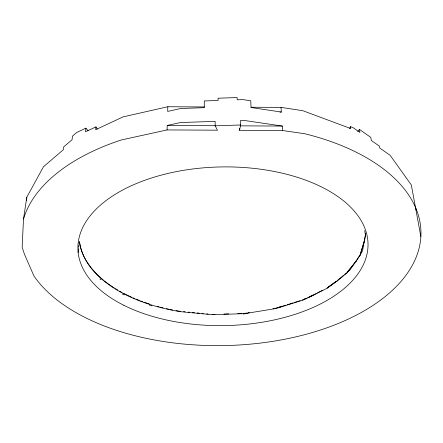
<?xml version="1.0" encoding="UTF-8"?>
<svg xmlns="http://www.w3.org/2000/svg" width="443" height="443" viewBox="0 0 443 443"><rect width="100%" height="100%" fill="white"/><g stroke="black" fill="none" stroke-linecap="round" stroke-linejoin="round"><path stroke-width="0.66" d="M359.794 255.65L362.568 250.721L365.442 234.984L364.595 240.361L360.07 255.223L355.64 261.968L346.775 273.076L337.018 281.128L327.189 288.199L310.698 296.616L302.818 300.155L278.924 307.636L274.992 308.693L244.647 313.644L212.191 314.702L180.179 311.639L180.185 311.335A143.637 80.321 -0.9 0 1 176.054 310.626M167.061 129.937L167.21 125.463L180.39 122.556L215.137 121.365L215.182 125.84L217.447 130.187L167.061 129.937L121.343 139.966A200.031 110.628 -0.8 0 0 23.501 219.097L22.15 247.249L24.376 254.038L33.95 276.017A200.031 110.628 -0.8 0 0 357.329 314.619A200.031 110.628 -0.8 0 0 304.867 133.769L282.634 130.519L239.53 130.303L239.469 128.387M204.505 106.957L167.836 106.746L167.681 111.426L180.7 108.496L204.278 107.677L204.278 100.96L218.083 100.478L218.056 98.219L237.138 97.554L237.204 99.813L243.035 99.609L250.755 100.788L251.043 107.499L281.344 112.062L281.017 107.394L250.954 107.223M365.403 235.765L365.442 234.984M26.608 200.563L26.779 197.285L43.447 166.789L63.299 149.767L63.642 146.971L72.059 139.733L72.48 136.128L76.705 132.474L85.892 128.143L88.102 130.707M85.892 128.143L85.505 131.765L95.948 126.864L95.671 129.688L123.043 116.891L167.836 106.746M78.112 252.571L78.516 248.617M78.649 247.299L78.854 245.322M79.053 243.345L79.186 242.028M23.501 219.097L26.779 197.285M365.541 234.353L365.741 233.09M239.53 130.303L240.671 124.97L240.521 120.496L243.777 120.385L282.324 126.061L282.634 130.519M364.55 240.028L360.07 255.223M349.577 128.498L350.496 126.676L353.071 127.634L359.893 132.429L359.472 129.406L357.711 131.466M355.64 261.968L359.29 256.021M354.865 262.721L350.086 269.721L347.218 272.323M355.596 261.641L356.355 260.634M347.162 272.229L353.065 264.82M353.913 263.762L354.754 262.705M338.524 279.539L343.657 275.302M344.687 274.455L346.227 273.181M335.966 281.593L327.698 287.551M337.5 280.413L338.535 279.627M327.709 287.49L331.525 284.738M332.621 283.952L335.894 281.598M309.452 296.86L316.169 293.499M317.387 292.873L322.277 290.381M307.641 297.668L313.085 295.16M306.401 298.244L302.796 299.845L302.818 300.155M302.796 299.845L305.825 298.482M275.629 308.212L286.006 305.105M287.302 304.701L293.111 302.879M294.401 302.475L300.21 300.653M277.224 307.752L282.119 306.423M245.311 313.229L246.662 313.007M248.008 312.791L249.354 312.57M272.949 308.716L274.3 308.494M215.182 125.84L240.671 124.97M214.949 314.308L212.186 314.397L212.191 314.702M223.925 314.015L228.76 313.854M237.73 313.566L241.878 313.428M279.97 112.051L281.344 112.062M167.21 125.463L215.331 125.712M240.073 125.845L282.324 126.061M183.585 311.662L184.947 311.794M188.353 312.116L189.715 312.249M192.439 312.509L194.483 312.703M197.207 312.963L199.25 313.157M201.975 313.417L203.337 313.55M206.737 313.877L208.099 314.004M281.017 107.394L302.796 110.695L350.745 128.553L350.496 126.676M359.472 129.406L370.819 137.413L371.267 140.425L379.529 146.234L379.817 148.089L390.156 155.338L411.32 184.941L420.85 236.584M95.948 126.864L97.31 129.24M415.556 206.97L416.043 209.711M364.689 230.637L365.481 235.316M364.373 238.666L364.595 240.361M346.736 272.761L346.775 273.076M336.985 280.812L337.018 281.128M327.161 287.884L327.189 288.199M310.67 296.306L310.698 296.616M278.907 307.326L278.924 307.636M172.62 309.973A143.637 80.321 -0.9 0 1 169.885 309.413M168.517 309.12A143.637 80.321 -0.9 0 1 166.479 308.666M163.107 307.868A143.637 80.321 -0.9 0 1 160.432 307.193M159.103 306.844A143.637 80.321 -0.9 0 1 157.127 306.307M149.369 303.987A143.637 80.321 -0.9 0 1 143.997 302.17M142.668 301.689A143.637 80.321 -0.9 0 1 140.686 300.952M139.373 300.448A143.637 80.321 -0.9 0 1 136.134 299.152M134.849 298.615A143.637 80.321 -0.9 0 1 132.95 297.801M131.693 297.242A143.637 80.321 -0.9 0 1 123.841 293.449M122.019 292.48A143.637 80.321 -0.9 0 1 119.56 291.123M117.749 290.071A143.637 80.321 -0.9 0 1 115.368 288.637M114.2 287.906A143.637 80.321 -0.9 0 1 104.376 280.901M103.374 280.087A143.637 80.321 -0.9 0 1 101.912 278.852M101.43 278.437A143.637 80.321 -0.9 0 1 86.573 261.137M86.241 260.584A143.637 80.321 -0.9 0 1 79.613 242.387M248.025 313.494A144.064 80.648 -0.9 0 1 245.965 313.727M244.586 313.871A144.064 80.648 -0.9 0 1 243.207 314.004M151.96 305.847A144.064 80.648 -0.9 0 1 149.374 305.055M124.134 294.927A144.064 80.648 -0.9 0 1 122.346 294.008M100.926 279.815A144.064 80.648 -0.9 0 1 99.924 278.952M180.179 311.639A143.682 80.294 -0.9 0 1 79.397 241.38M123.619 305.183A145.082 79.352 -0.9 0 0 364.157 262.926A145.082 79.352 -0.9 0 0 180.982 170.765A145.082 79.352 -0.9 0 0 123.619 305.183"/></g></svg>
